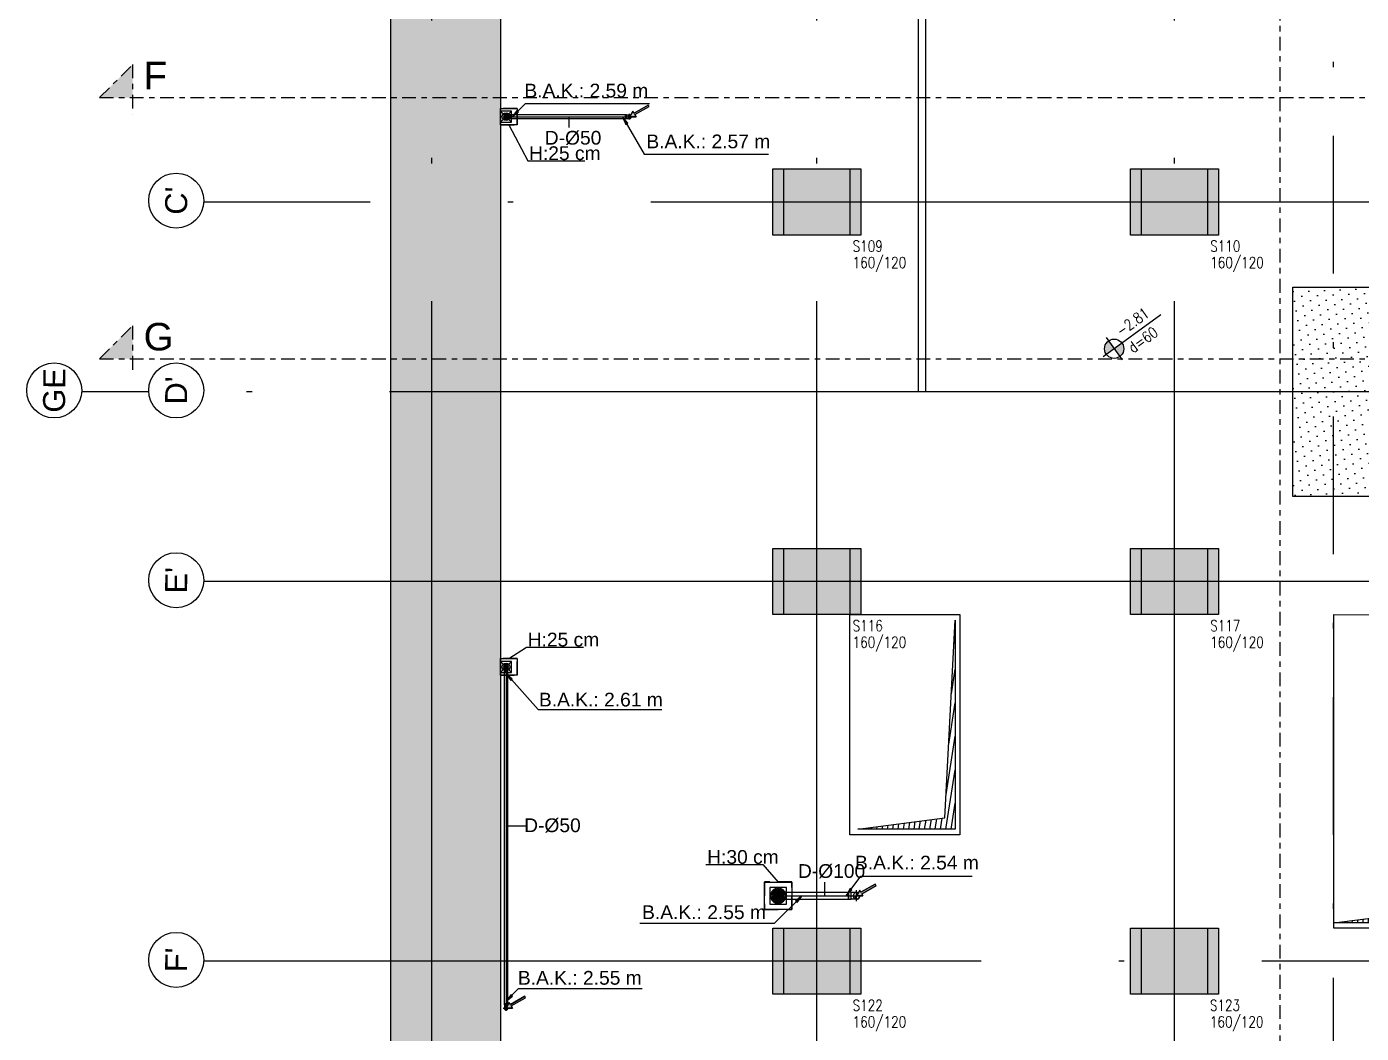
# Model space of a CAD drawing. Header units: millimetres. Extents: x 400408 to 401334, y 4543945 to 4544229.
# Drawn here: x 400590.63 to 400614.89, y 4544100.27 to 4544118.56 of the extents above; entities that cross this region are included whole.
import ezdxf
from ezdxf.enums import TextEntityAlignment as Align

# ---------------------------------------------------------------- set-up
doc = ezdxf.new("R2010")
doc.units = ezdxf.units.MM
for name, pattern in [('AKS', [3, 2.5, -0.25, 0, -0.25]), ('CENTER', [2, 1.25, -0.25, 0.25, -0.25]), ('CIZGI', [0.4, 0.25, -0.15]), ('CONTINU', [0]), ('DASHDOT2', [0.5, 0.25, -0.125, 0, -0.125]), ('HIDDEN', [0.375, 0.25, -0.125])]:
    doc.linetypes.add(name, pattern=pattern)
for name, color, linetype in [('aks prota', 2, 'AKS'), ('altlık_PROTA', 8, 'Continuous'), ('boşluk prota', 2, 'Continuous'), ('boşluk taraması prota', 252, 'Continuous'), ('caks prota', 4, 'Continuous'), ('kesit tarama prota', 252, 'Continuous'), ('kiriş prota', 6, 'Continuous'), ('kolon prota', 1, 'Continuous'), ('kolon tarama prota', 252, 'Continuous'), ('lkolon prota', 4, 'Continuous'), ('perde prota', 1, 'Continuous'), ('PRT-AL-TUNEL_EKSENI', 14, 'DASHDOT2'), ('PRT-MI-a_fit_drainage', 10, 'Continuous'), ('skesit prota', 7, 'Continuous'), ('st-s_level (kot)', 6, 'Continuous'), ('st-s_levelmark (kot işareti)', 4, 'Continuous'), ('st_s_ölçü', 4, 'Continuous'), ('taks prota', 7, 'Continuous'), ('temel prota', 6, 'Continuous'), ('tkesit prota', 7, 'Continuous'), ('tkolon prota', 6, 'Continuous')]:
    doc.layers.add(name, color=color, linetype=linetype)
doc.styles.add('Arial', font='Arial.ttf')
doc.styles.add('OLCU', font='romanstw.shx')
doc.styles.add('TAKS', font='Arial Unicode.ttf')
doc.styles.add('tkolon', font='romanstw.shx')

# ---------------------------------------------------------------- blocks, each defined once
blk = doc.blocks.new('MEKANİK+2.81')
at = {"layer": 'altlık_PROTA'}
for points in [[(3492, -36505), (3612, -36413), (3584, -36385)], [(5650, -36505), (5747, -36505), (5725, -36467), (5984, -36318), (5969, -36292), (5710, -36441), (5688, -36403), (5629, -36505)], [(5502, -36505), (5559, -36645), (5594, -36625)], [(3383, -46625), (3468, -46750), (3497, -46724)], [(9773, -50665), (9871, -50665), (9849, -50627), (10108, -50477), (10093, -50451), (9834, -50601), (9812, -50562), (9753, -50665)], [(8764, -50665), (8644, -50757), (8672, -50785)], [(9563, -50665), (9669, -50557), (9638, -50533)], [(3383, -52581), (3503, -52489), (3475, -52461)], [(3403, -52705), (3501, -52705), (3479, -52667), (3738, -52518), (3723, -52492), (3464, -52641), (3442, -52603), (3383, -52705)]]:
    blk.add_hatch(color=256, dxfattribs=at).paths.add_polyline_path(points, flags=0)
for p, q in [((3283, -36655), (3283, -36355)), ((3283, -36355), (3583, -36355)), ((3492, -36505), (3735, -36262)), ((3584, -36385), (3492, -36505)), ((3583, -36355), (3583, -36655)), ((3612, -36413), (3584, -36385)), ((3735, -36262), (5988, -36262)), ((5969, -36292), (5710, -36441)), ((5710, -36441), (5969, -36292)), ((5725, -36467), (5984, -36318)), ((5725, -36467), (5984, -36318)), ((5984, -36318), (5969, -36292)), ((5984, -36318), (5969, -36292)), ((3333, -36505), (3433, -36505)), ((3423, -36465), (3343, -36465)), ((3343, -36465), (3343, -36545)), ((3343, -36545), (3423, -36545)), ((3350, -36500), (3346, -36500)), ((3346, -36510), (3350, -36510)), ((3351, -36500), (3350, -36500)), ((3350, -36510), (3351, -36510)), ((3363, -36500), (3358, -36500)), ((3358, -36510), (3363, -36510)), ((3376, -36500), (3370, -36500)), ((3370, -36510), (3376, -36510)), ((3378, -36468), (3378, -36473)), ((3378, -36473), (3378, -36474)), ((3378, -36480), (3378, -36486)), ((3378, -36493), (3378, -36499)), ((3378, -36511), (3378, -36518)), ((3378, -36525), (3378, -36530)), ((3378, -36537), (3378, -36538)), ((3378, -36538), (3378, -36542)), ((3383, -36555), (3383, -36455)), ((3388, -36473), (3388, -36468)), ((3388, -36474), (3388, -36473)), ((3388, -36486), (3388, -36480)), ((3388, -36499), (3388, -36493)), ((3388, -36518), (3388, -36511)), ((3388, -36530), (3388, -36525)), ((3388, -36538), (3388, -36537)), ((3388, -36542), (3388, -36538)), ((3395, -36500), (3389, -36500)), ((3389, -36510), (3395, -36510)), ((3407, -36500), (3402, -36500)), ((3402, -36510), (3407, -36510)), ((3415, -36500), (3414, -36500)), ((3414, -36510), (3415, -36510)), ((3420, -36500), (3415, -36500)), ((3415, -36510), (3420, -36510)), ((3422, -36505), (3441, -36505)), ((3423, -36545), (3423, -36465)), ((3460, -36471), (3441, -36471)), ((3441, -36505), (3460, -36505)), ((3441, -36540), (3460, -36540)), ((5552, -36472), (3460, -36472)), ((3460, -36538), (5552, -36538)), ((3461, -36505), (5552, -36505)), ((3492, -36505), (3612, -36413)), ((4523, -36505), (4523, -36701)), ((5502, -36505), (5559, -36645)), ((5594, -36625), (5502, -36505)), ((5502, -36505), (5893, -37184)), ((5571, -36471), (5552, -36471)), ((5552, -36505), (5571, -36505)), ((5552, -36540), (5571, -36540)), ((5559, -36645), (5594, -36625)), ((5571, -36505), (5597, -36505)), ((5579, -36505), (5629, -36505)), ((5688, -36403), (5629, -36505)), ((5688, -36403), (5629, -36505)), ((5629, -36555), (5629, -36455)), ((5629, -36505), (5747, -36505)), ((5747, -36505), (5629, -36505)), ((5710, -36441), (5688, -36403)), ((5710, -36441), (5688, -36403)), ((5747, -36505), (5725, -36467)), ((5725, -36467), (5747, -36505)), ((3583, -36655), (3283, -36655)), ((3433, -36655), (3778, -37306)), ((3778, -37306), (4813, -37306)), ((5893, -37184), (8151, -37184)), ((3433, -46355), (3753, -46147)), ((3753, -46147), (4788, -46147)), ((3283, -46655), (3283, -46355)), ((3283, -46355), (3583, -46355)), ((3333, -46505), (3433, -46505)), ((3423, -46465), (3343, -46465)), ((3343, -46465), (3343, -46545)), ((3343, -46545), (3423, -46545)), ((3350, -46500), (3346, -46500)), ((3346, -46510), (3350, -46510)), ((3348, -46564), (3348, -46583)), ((3351, -46500), (3350, -46500)), ((3350, -46510), (3351, -46510)), ((3363, -46500), (3358, -46500)), ((3358, -46510), (3363, -46510)), ((3376, -46500), (3370, -46500)), ((3370, -46510), (3376, -46510)), ((3378, -46468), (3378, -46473)), ((3378, -46473), (3378, -46474)), ((3378, -46480), (3378, -46486)), ((3378, -46493), (3378, -46499)), ((3378, -46511), (3378, -46518)), ((3378, -46525), (3378, -46530)), ((3378, -46537), (3378, -46538)), ((3378, -46538), (3378, -46542)), ((3383, -46555), (3383, -46455)), ((3383, -46545), (3383, -46564)), ((3383, -46564), (3383, -46583)), ((3388, -46473), (3388, -46468)), ((3388, -46474), (3388, -46473)), ((3388, -46486), (3388, -46480)), ((3388, -46499), (3388, -46493)), ((3388, -46518), (3388, -46511)), ((3388, -46530), (3388, -46525)), ((3388, -46538), (3388, -46537)), ((3388, -46542), (3388, -46538)), ((3395, -46500), (3389, -46500)), ((3389, -46510), (3395, -46510)), ((3407, -46500), (3402, -46500)), ((3402, -46510), (3407, -46510)), ((3415, -46500), (3414, -46500)), ((3414, -46510), (3415, -46510)), ((3420, -46500), (3415, -46500)), ((3415, -46510), (3420, -46510)), ((3417, -46583), (3417, -46564)), ((3423, -46545), (3423, -46465)), ((3583, -46355), (3583, -46655)), ((3583, -46655), (3283, -46655)), ((3350, -46583), (3350, -52627)), ((3383, -46583), (3383, -52627)), ((3383, -46625), (3468, -46750)), ((3497, -46724), (3383, -46625)), ((3383, -46625), (3966, -47280)), ((3416, -52627), (3416, -46583)), ((3468, -46750), (3497, -46724)), ((3966, -47280), (6212, -47280)), ((3383, -49393), (3738, -49393)), ((7015, -50097), (8050, -50097)), ((8050, -50097), (8330, -50415)), ((8080, -50915), (8080, -50415)), ((8080, -50415), (8580, -50415)), ((8580, -50415), (8580, -50915)), ((9175, -50665), (9175, -50419)), ((9563, -50665), (9835, -50306)), ((10093, -50451), (9834, -50601)), ((9834, -50601), (10093, -50451)), ((9835, -50306), (11857, -50306)), ((10108, -50477), (10093, -50451)), ((10108, -50477), (10093, -50451)), ((8480, -50515), (8180, -50515)), ((8180, -50515), (8180, -50815)), ((8210, -50660), (8190, -50660)), ((8190, -50670), (8210, -50670)), ((8230, -50665), (8430, -50665)), ((8255, -50660), (8235, -50660)), ((8235, -50670), (8255, -50670)), ((8764, -50665), (8259, -51170)), ((8300, -50660), (8280, -50660)), ((8280, -50670), (8300, -50670)), ((8325, -50525), (8325, -50545)), ((8325, -50570), (8325, -50590)), ((8325, -50615), (8325, -50635)), ((8325, -50694), (8325, -50714)), ((8330, -50765), (8330, -50565)), ((8335, -50545), (8335, -50525)), ((8335, -50590), (8335, -50570)), ((8335, -50635), (8335, -50615)), ((8335, -50714), (8335, -50694)), ((8379, -50660), (8359, -50660)), ((8359, -50670), (8379, -50670)), ((8424, -50660), (8404, -50660)), ((8404, -50670), (8424, -50670)), ((8431, -50601), (8428, -50601)), ((8453, -50601), (8431, -50601)), ((8469, -50660), (8449, -50660)), ((8449, -50670), (8469, -50670)), ((8472, -50601), (8453, -50601)), ((8479, -50606), (8472, -50606)), ((8480, -50815), (8480, -50515)), ((9610, -50606), (8480, -50606)), ((8480, -50665), (9610, -50665)), ((8764, -50665), (8644, -50757)), ((8672, -50785), (8764, -50665)), ((9638, -50533), (9563, -50665)), ((9563, -50665), (9669, -50557)), ((9654, -50601), (9610, -50601)), ((9610, -50665), (9654, -50665)), ((9669, -50557), (9638, -50533)), ((9653, -50665), (9753, -50665)), ((9654, -50665), (9694, -50665)), ((9812, -50562), (9753, -50665)), ((9812, -50562), (9753, -50665)), ((9753, -50765), (9753, -50565)), ((9753, -50665), (9871, -50665)), ((9871, -50665), (9753, -50665)), ((9834, -50601), (9812, -50562)), ((9834, -50601), (9812, -50562)), ((9849, -50627), (10108, -50477)), ((9849, -50627), (10108, -50477)), ((9871, -50665), (9849, -50627)), ((9849, -50627), (9871, -50665)), ((8580, -50915), (8080, -50915)), ((8180, -50815), (8480, -50815)), ((8325, -50739), (8325, -50760)), ((8325, -50785), (8325, -50805)), ((8335, -50760), (8335, -50739)), ((8335, -50805), (8335, -50785)), ((8428, -50728), (8431, -50728)), ((8431, -50728), (8453, -50728)), ((8453, -50728), (8472, -50728)), ((8472, -50724), (8479, -50724)), ((8480, -50724), (9610, -50724)), ((8644, -50757), (8672, -50785)), ((9610, -50728), (9654, -50728)), ((8259, -51170), (5813, -51170)), ((3383, -52581), (3612, -52352)), ((3612, -52352), (5860, -52352)), ((3348, -52627), (3348, -52646)), ((3475, -52461), (3383, -52581)), ((3383, -52581), (3503, -52489)), ((3442, -52603), (3383, -52705)), ((3442, -52603), (3383, -52705)), ((3383, -52628), (3383, -52646)), ((3417, -52646), (3417, -52627)), ((3464, -52641), (3442, -52603)), ((3464, -52641), (3442, -52603)), ((3723, -52492), (3464, -52641)), ((3464, -52641), (3723, -52492)), ((3503, -52489), (3475, -52461)), ((3479, -52667), (3738, -52518)), ((3479, -52667), (3738, -52518)), ((3738, -52518), (3723, -52492)), ((3738, -52518), (3723, -52492)), ((3333, -52705), (3383, -52705)), ((3383, -52646), (3383, -52673)), ((3383, -52755), (3383, -52655)), ((3383, -52705), (3501, -52705)), ((3501, -52705), (3383, -52705)), ((3501, -52705), (3479, -52667)), ((3479, -52667), (3501, -52705))]:
    blk.add_line(p, q, dxfattribs=at)
at = {"layer": 'altlık_PROTA', "flags": 128}
for points in [[(3353, -36505), (3353, -36504), (3353, -36503), (3353, -36502), (3353, -36500), (3353, -36499), (3353, -36498), (3354, -36497), (3354, -36496), (3354, -36495), (3355, -36493), (3355, -36492), (3356, -36491), (3356, -36490), (3357, -36489), (3358, -36488), (3358, -36487), (3359, -36486), (3360, -36485), (3361, -36484), (3362, -36484), (3363, -36483), (3363, -36482), (3364, -36481), (3365, -36481), (3366, -36480), (3367, -36479), (3368, -36479), (3370, -36478), (3371, -36478), (3372, -36477), (3373, -36477), (3374, -36476), (3375, -36476), (3376, -36476), (3378, -36475), (3379, -36475), (3380, -36475), (3381, -36475), (3382, -36475), (3383, -36475)], [(3381, -36535), (3380, -36535), (3379, -36535), (3378, -36535), (3377, -36535), (3375, -36535), (3374, -36534), (3373, -36534), (3372, -36533), (3371, -36533), (3370, -36533), (3369, -36532), (3368, -36531), (3367, -36531), (3366, -36530), (3365, -36529), (3364, -36529), (3363, -36528), (3362, -36527), (3361, -36526), (3360, -36525), (3359, -36524), (3359, -36523), (3358, -36523), (3357, -36522), (3357, -36520), (3356, -36519), (3356, -36518), (3355, -36517), (3355, -36516), (3354, -36515), (3354, -36514), (3353, -36513), (3353, -36512), (3353, -36510), (3353, -36509), (3353, -36508), (3353, -36507), (3353, -36506), (3353, -36505)], [(3383, -36475), (3383, -36475), (3383, -36475), (3383, -36475), (3383, -36475), (3384, -36475), (3384, -36475), (3385, -36475), (3386, -36475), (3386, -36475), (3387, -36475), (3388, -36475), (3389, -36475), (3391, -36475), (3392, -36475)], [(3392, -36535), (3391, -36535), (3389, -36535), (3388, -36535), (3387, -36535), (3386, -36535), (3386, -36535), (3385, -36535), (3384, -36535), (3384, -36535), (3383, -36535), (3383, -36535), (3383, -36535), (3383, -36535), (3383, -36535)], [(3399, -36475), (3401, -36475), (3402, -36475), (3404, -36475), (3406, -36475), (3408, -36475), (3410, -36475), (3412, -36475), (3414, -36475), (3416, -36475), (3418, -36475), (3421, -36475), (3423, -36475)], [(3423, -36535), (3421, -36535), (3418, -36535), (3416, -36535), (3414, -36535), (3412, -36535), (3410, -36535), (3408, -36535), (3406, -36535), (3404, -36535), (3402, -36535), (3401, -36535), (3399, -36535)], [(3423, -36475), (3425, -36475), (3427, -36475), (3430, -36475), (3432, -36475), (3434, -36475), (3437, -36475), (3439, -36475), (3441, -36475), (3441, -36475)], [(3441, -36535), (3439, -36535), (3437, -36535), (3434, -36535), (3432, -36535), (3430, -36535), (3427, -36535), (3425, -36535), (3423, -36535)], [(5616, -36475), (5615, -36475), (5613, -36475), (5611, -36475), (5610, -36475), (5608, -36475), (5606, -36475), (5604, -36475), (5602, -36475), (5600, -36475), (5598, -36475), (5596, -36475), (5594, -36475), (5592, -36475), (5589, -36475), (5587, -36475), (5585, -36475), (5582, -36475), (5580, -36475), (5578, -36475), (5575, -36475), (5573, -36475), (5571, -36475), (5571, -36475)], [(5571, -36535), (5573, -36535), (5575, -36535), (5578, -36535), (5580, -36535), (5582, -36535), (5585, -36535), (5587, -36535), (5589, -36535), (5591, -36535), (5594, -36535), (5596, -36535), (5598, -36535), (5600, -36535), (5602, -36535), (5604, -36535), (5606, -36535), (5608, -36535), (5610, -36535), (5611, -36535), (5613, -36535), (5615, -36535), (5616, -36535)], [(5629, -36475), (5629, -36475), (5629, -36475), (5629, -36475), (5629, -36475), (5628, -36475), (5628, -36475), (5627, -36475), (5626, -36475), (5626, -36475), (5625, -36475), (5624, -36475), (5623, -36475), (5622, -36475), (5620, -36475), (5619, -36475), (5618, -36475), (5616, -36475)], [(5616, -36535), (5618, -36535), (5619, -36535), (5620, -36535), (5621, -36535), (5623, -36535), (5624, -36535), (5625, -36535), (5626, -36535), (5626, -36535), (5627, -36535), (5628, -36535), (5628, -36535), (5629, -36535), (5629, -36535), (5629, -36535), (5629, -36535), (5629, -36535)], [(3353, -46505), (3353, -46504), (3353, -46503), (3353, -46502), (3353, -46500), (3353, -46499), (3353, -46498), (3354, -46497), (3354, -46496), (3354, -46495), (3355, -46493), (3355, -46492), (3356, -46491), (3356, -46490), (3357, -46489), (3358, -46488), (3358, -46487), (3359, -46486), (3360, -46485), (3361, -46484), (3362, -46484), (3363, -46483), (3363, -46482), (3364, -46481), (3365, -46481), (3366, -46480), (3367, -46479), (3368, -46479), (3370, -46478), (3371, -46478), (3372, -46477), (3373, -46477), (3374, -46476), (3375, -46476), (3376, -46476), (3378, -46475), (3379, -46475), (3380, -46475), (3381, -46475), (3382, -46475), (3383, -46475)], [(3353, -46516), (3353, -46514), (3353, -46513), (3353, -46512), (3353, -46511), (3353, -46510), (3353, -46509), (3353, -46508), (3353, -46508), (3353, -46507), (3353, -46506), (3353, -46506), (3353, -46506), (3353, -46505), (3353, -46505), (3353, -46505)], [(3353, -46545), (3353, -46543), (3353, -46541), (3353, -46539), (3353, -46537), (3353, -46535), (3353, -46533), (3353, -46531), (3353, -46529), (3353, -46527), (3353, -46525), (3353, -46523), (3353, -46522)], [(3353, -46564), (3353, -46562), (3353, -46559), (3353, -46557), (3353, -46555), (3353, -46552), (3353, -46550), (3353, -46548), (3353, -46545)], [(3383, -46475), (3384, -46475), (3385, -46475), (3386, -46475), (3387, -46475), (3389, -46476), (3390, -46476), (3391, -46476), (3392, -46477), (3393, -46477), (3394, -46477), (3396, -46478), (3397, -46478), (3398, -46479), (3399, -46480), (3400, -46480), (3401, -46481), (3402, -46482), (3403, -46483), (3403, -46483), (3404, -46484), (3405, -46485), (3406, -46486), (3407, -46487), (3407, -46488), (3408, -46489), (3409, -46490), (3409, -46491), (3410, -46492), (3410, -46493), (3411, -46494), (3411, -46495), (3412, -46497), (3412, -46498), (3412, -46499), (3412, -46500), (3413, -46501), (3413, -46502), (3413, -46504), (3413, -46505), (3413, -46505)], [(3413, -46505), (3413, -46505), (3413, -46505), (3413, -46506), (3413, -46506), (3413, -46506), (3413, -46507), (3413, -46508), (3413, -46508), (3413, -46509), (3413, -46510), (3413, -46511), (3413, -46512), (3413, -46513), (3413, -46514), (3413, -46516)], [(3413, -46522), (3413, -46523), (3413, -46525), (3413, -46527), (3413, -46529), (3413, -46531), (3413, -46532), (3413, -46535), (3413, -46537), (3413, -46539), (3413, -46541), (3413, -46543), (3413, -46545)], [(3413, -46545), (3413, -46548), (3413, -46550), (3413, -46552), (3413, -46554), (3413, -46557), (3413, -46559), (3413, -46562), (3413, -46564), (3413, -46564)], [(8272, -50665), (8272, -50662), (8273, -50660), (8273, -50658), (8273, -50656), (8274, -50653), (8274, -50651), (8275, -50649), (8275, -50647), (8276, -50645), (8277, -50642), (8278, -50640), (8279, -50638), (8280, -50636), (8281, -50634), (8282, -50632), (8284, -50631), (8285, -50629), (8287, -50627), (8288, -50625), (8290, -50624), (8291, -50622), (8293, -50621), (8295, -50619), (8297, -50618), (8299, -50617), (8301, -50615), (8303, -50614), (8305, -50613), (8307, -50612), (8309, -50611), (8311, -50611), (8313, -50610), (8315, -50609), (8318, -50609), (8320, -50608), (8322, -50608), (8324, -50608), (8327, -50608), (8329, -50608), (8330, -50608)], [(8330, -50722), (8327, -50722), (8325, -50722), (8323, -50721), (8320, -50721), (8318, -50721), (8316, -50720), (8314, -50720), (8312, -50719), (8309, -50718), (8307, -50717), (8305, -50716), (8303, -50715), (8301, -50714), (8299, -50713), (8297, -50712), (8295, -50711), (8294, -50709), (8292, -50708), (8290, -50706), (8289, -50704), (8287, -50703), (8285, -50701), (8284, -50699), (8283, -50697), (8281, -50696), (8280, -50694), (8279, -50692), (8278, -50690), (8277, -50687), (8276, -50685), (8275, -50683), (8275, -50681), (8274, -50679), (8274, -50677), (8273, -50674), (8273, -50672), (8273, -50670), (8272, -50668), (8272, -50665), (8272, -50665)], [(8330, -50608), (8330, -50608), (8330, -50608), (8330, -50608), (8331, -50608), (8332, -50608), (8332, -50608), (8333, -50608), (8335, -50608), (8336, -50608), (8337, -50608), (8339, -50608)], [(8357, -50608), (8360, -50608), (8363, -50608), (8366, -50608), (8369, -50608), (8372, -50608), (8375, -50608), (8379, -50608), (8382, -50608), (8386, -50608), (8389, -50608), (8393, -50608), (8397, -50608), (8400, -50608), (8404, -50608), (8408, -50608), (8412, -50608), (8416, -50608), (8420, -50608), (8424, -50608), (8428, -50608), (8428, -50608)], [(9737, -50608), (9735, -50608), (9733, -50608), (9731, -50608), (9728, -50608), (9725, -50608), (9723, -50608), (9720, -50608), (9717, -50608), (9713, -50608), (9710, -50608), (9707, -50608), (9704, -50608), (9700, -50608), (9697, -50608), (9693, -50608), (9689, -50608), (9686, -50608), (9682, -50608), (9678, -50608), (9674, -50608), (9670, -50608), (9666, -50608), (9662, -50608), (9658, -50608), (9654, -50608), (9654, -50608)], [(9753, -50608), (9753, -50608), (9752, -50608), (9752, -50608), (9751, -50608), (9751, -50608), (9750, -50608), (9749, -50608), (9748, -50608), (9746, -50608), (9745, -50608), (9743, -50608), (9741, -50608), (9740, -50608), (9737, -50608)], [(8339, -50722), (8337, -50722), (8336, -50722), (8335, -50722), (8333, -50722), (8332, -50722), (8332, -50722), (8331, -50722), (8330, -50722), (8330, -50722), (8330, -50722), (8330, -50722)], [(8428, -50722), (8424, -50722), (8420, -50722), (8416, -50722), (8412, -50722), (8408, -50722), (8404, -50722), (8401, -50722), (8397, -50722), (8393, -50722), (8389, -50722), (8386, -50722), (8382, -50722), (8379, -50722), (8375, -50722), (8372, -50722), (8369, -50722), (8366, -50722), (8363, -50722), (8360, -50722), (8357, -50722)], [(9654, -50722), (9658, -50722), (9662, -50722), (9666, -50722), (9670, -50722), (9674, -50722), (9678, -50722), (9682, -50722), (9685, -50722), (9689, -50722), (9693, -50722), (9696, -50722), (9700, -50722), (9704, -50722), (9707, -50722), (9710, -50722), (9713, -50722), (9717, -50722), (9720, -50722), (9722, -50722), (9725, -50722), (9728, -50722), (9731, -50722), (9733, -50722), (9735, -50722), (9737, -50722), (9739, -50722)], [(9739, -50722), (9739, -50722), (9741, -50722), (9743, -50722), (9745, -50722), (9746, -50722), (9748, -50722), (9749, -50722), (9750, -50722), (9751, -50722), (9751, -50722), (9752, -50722), (9752, -50722), (9753, -50722), (9753, -50722)], [(3353, -52646), (3353, -52649), (3353, -52651), (3353, -52654), (3353, -52656), (3353, -52658), (3353, -52661), (3353, -52663), (3353, -52665), (3353, -52667), (3353, -52670), (3353, -52672), (3353, -52674), (3353, -52676), (3353, -52678), (3353, -52680), (3353, -52682), (3353, -52684), (3353, -52685), (3353, -52687), (3353, -52689), (3353, -52690), (3353, -52692)], [(3353, -52692), (3353, -52693), (3353, -52695), (3353, -52696), (3353, -52697), (3353, -52698), (3353, -52700), (3353, -52701), (3353, -52701), (3353, -52702), (3353, -52703), (3353, -52704), (3353, -52704), (3353, -52704), (3353, -52705), (3353, -52705), (3353, -52705), (3353, -52705)], [(3413, -52653), (3413, -52651), (3413, -52649), (3413, -52647), (3413, -52646)]]:
    blk.add_lwpolyline(points, dxfattribs=at)
at = {"layer": 'altlık_PROTA'}
for centre, radius, start, end in [((3383, -36505), 37.3, 97.6967, 172.3033), ((3383, -36505), 37.3, 187.6967, 262.3033), ((3383, -36505), 34.3, 0, 180), ((3383, -36505), 34.3, 180, 0), ((3383, -36505), 33, 0, 180), ((3383, -36505), 33, 180, 0), ((3383, -36505), 32, 98.9893, 171.0107), ((3383, -36505), 32, 188.9893, 261.0107), ((3383, -36505), 25.3, 101.3831, 168.6169), ((3383, -36505), 25.3, 191.3831, 258.6169), ((3383, -36505), 20, 104.4775, 165.5225), ((3383, -36505), 20, 194.4775, 255.5225), ((3383, -36522), 16.5, 90, 270), ((3383, -36505), 13.3, 112.0243, 157.9757), ((3383, -36505), 13.3, 202.0243, 247.9757), ((3383, -36505), 8, 128.6822, 141.3178), ((3383, -36505), 8, 218.6822, 231.3178), ((3383, -36489), 16.5, 270, 90), ((3383, -36505), 37.3, 7.6967, 82.3033), ((3383, -36505), 32, 8.9893, 81.0107), ((3383, -36505), 25.3, 11.3831, 78.6169), ((3383, -36505), 20, 14.4775, 75.5225), ((3383, -36505), 13.3, 22.0243, 67.9757), ((3383, -36505), 8, 38.6822, 51.3178), ((3383, -36505), 37.3, 277.6967, 352.3033), ((3383, -36505), 13.3, 292.0243, 337.9757), ((3383, -36505), 8, 308.6822, 321.3178), ((3383, -36505), 25.3, 281.3831, 348.6169), ((3383, -36505), 20, 284.4775, 345.5225), ((3383, -36505), 32, 278.9893, 351.0107), ((5629, -36505), 33, 59.8226, 180), ((5629, -36505), 33, 180, 0), ((5629, -36505), 34.3, 60, 118.0819), ((5629, -36522), 16.5, 90, 270), ((5629, -36505), 34.3, 241.9253, 0), ((5629, -36505), 30.2, 260, 0), ((5629, -36505), 30.2, 60.0026, 94.5868), ((5629, -36489), 16.5, 30, 90), ((3383, -46505), 37.3, 97.6967, 172.3033), ((3383, -46505), 37.3, 187.6967, 262.3033), ((3383, -46505), 34.3, 90, 270), ((3383, -46505), 33, 0, 180), ((3383, -46505), 33, 180, 0), ((3383, -46505), 32, 98.9893, 171.0107), ((3383, -46505), 32, 188.9893, 261.0107), ((3383, -46505), 25.3, 101.3831, 168.6169), ((3383, -46505), 25.3, 191.3831, 258.6169), ((3383, -46505), 20, 104.4775, 165.5225), ((3383, -46505), 20, 194.4775, 255.5225), ((3383, -46522), 16.5, 90, 270), ((3383, -46505), 13.3, 112.0243, 157.9757), ((3383, -46505), 13.3, 202.0243, 247.9757), ((3383, -46505), 8, 128.6822, 141.3178), ((3383, -46505), 8, 218.6822, 231.3178), ((3383, -46505), 34.3, 270, 90), ((3383, -46489), 16.5, 270, 90), ((3383, -46505), 37.3, 7.6967, 82.3033), ((3383, -46505), 32, 8.9893, 81.0107), ((3383, -46505), 25.3, 11.3831, 78.6169), ((3383, -46505), 20, 14.4775, 75.5225), ((3383, -46505), 13.3, 22.0243, 67.9757), ((3383, -46505), 8, 38.6822, 51.3178), ((3383, -46505), 37.3, 277.6967, 352.3033), ((3383, -46505), 13.3, 292.0243, 337.9757), ((3383, -46505), 8, 308.6822, 321.3178), ((3383, -46505), 25.3, 281.3831, 348.6169), ((3383, -46505), 20, 284.4775, 345.5225), ((3383, -46505), 32, 278.9893, 351.0107), ((8330, -50665), 140, 92.0467, 177.9533), ((8330, -50665), 140, 182.0467, 267.9533), ((8330, -50665), 120, 92.388, 177.612), ((8330, -50665), 120, 182.388, 267.612), ((8330, -50665), 95, 93.017, 176.983), ((8330, -50665), 95, 183.017, 266.983), ((8330, -50665), 75, 93.8226, 176.1774), ((8330, -50665), 75, 183.8226, 266.1774), ((8330, -50665), 63.8, 0, 180), ((8330, -50665), 63.8, 180, 0), ((8330, -50665), 59, 0, 180), ((8330, -50665), 59, 180, 0), ((8330, -50665), 50, 95.7392, 174.2608), ((8330, -50665), 50, 185.7392, 264.2608), ((8330, -50665), 30, 99.5941, 170.4059), ((8330, -50694), 29.5, 90, 270), ((8330, -50665), 30, 189.5941, 260.4059), ((8330, -50635), 29.5, 270, 90), ((8330, -50665), 140, 2.0467, 87.9533), ((8330, -50665), 120, 2.388, 87.612), ((8330, -50665), 95, 3.017, 86.983), ((8330, -50665), 75, 3.8226, 86.1774), ((8330, -50665), 50, 5.7392, 84.2608), ((8330, -50665), 30, 9.5941, 80.4059), ((8330, -50665), 95, 273.017, 356.983), ((8330, -50665), 75, 273.8226, 356.1774), ((8330, -50665), 140, 272.0467, 357.9533), ((8330, -50665), 120, 272.388, 357.612), ((8330, -50665), 50, 275.7392, 354.2608), ((8330, -50665), 30, 279.5941, 350.4059), ((9753, -50665), 59, 60, 180), ((9753, -50665), 59, 180, 0), ((9753, -50694), 29.5, 90, 270), ((9753, -50665), 63.8, 60, 115.5912), ((9753, -50665), 63.8, 244.4087, 0), ((9753, -50665), 57.1, 91.2944, 94.117), ((9753, -50665), 57.2, 265.8808, 0), ((9753, -50635), 29.5, 27.1261, 90), ((9753, -50665), 57.1, 60, 89.9945), ((3383, -52705), 34.3, 151.9253, 270), ((3383, -52705), 33, 59.8226, 180), ((3383, -52705), 33, 180, 0), ((3383, -52705), 30.2, 170, 270), ((3383, -52722), 16.5, 90, 270), ((3383, -52689), 16.5, 30, 90), ((3383, -52705), 34.3, 270, 0), ((3383, -52705), 30.2, 270, 359.9922)]:
    blk.add_arc(centre, radius, start, end, dxfattribs=at)
for centre, major_axis, start_param, end_param in [((3441, -36505), (0, -34.3), 1.570796, 3.665191), ((3441, -36505), (0, 30.2), 5.061455, 6.457718), ((3441, -36505), (0, 34.3), 2.617994, 4.712389), ((3441, -36505), (0, 30.2), 2.96706, 4.363323), ((3460, -36505), (0, 34.3), 4.712389, 6.283185), ((3460, -36505), (0, 33), 5.822373, 6.283185), ((3460, -36505), (0, 33), 0.261799, 1.570796), ((3460, -36505), (0, 33), 1.570796, 2.879793), ((3460, -36505), (0, 34.3), 3.141593, 4.712389), ((3460, -36505), (0, 33), 3.141593, 3.602405), ((5552, -36505), (0, 34.3), 4.712389, 6.544985), ((5552, -36505), (0, 34.3), 0.261799, 1.570796), ((5552, -36505), (0, 34.3), 2.879793, 4.712389), ((5552, -36505), (0, 34.3), 1.570796, 2.879793), ((5552, -36505), (0, 33), 5.822373, 6.283185), ((5552, -36505), (0, 33), 3.141593, 3.602405), ((5571, -36505), (0, 34.3), 4.712389, 6.283185), ((5571, -36505), (0, 34.3), 3.141593, 4.712389), ((3383, -46564), (34.3, 0), 2.617994, 4.712389), ((3383, -46564), (30.2, 0), 2.96706, 4.363323), ((3383, -46564), (-34.3, 0), 1.570796, 3.665191), ((3383, -46564), (30.2, 0), 5.061455, 6.457718), ((3383, -46583), (34.3, 0), 3.141593, 4.712389), ((3383, -46583), (33, 0), 3.141593, 3.602405), ((3383, -46583), (-33, 0), 4.712389, 6.021386), ((3383, -46583), (33, 0), 0.261799, 1.570796), ((3383, -46583), (34.3, 0), 4.712389, 6.283185), ((3383, -46583), (33, 0), 5.822373, 6.283185), ((8428, -50665), (0, 63.8), 4.712389, 6.762875), ((8428, -50665), (0, 57.1), 4.712389, 6.457718), ((8428, -50665), (0, 57.1), 2.96706, 4.712389), ((8428, -50665), (0, 63.8), 2.661775, 4.712389), ((8472, -50665), (0, 63.8), 4.712389, 6.283185), ((8472, -50665), (0, 59), 4.712389, 6.283185), ((8472, -50665), (0, 59), 0, 1.570796), ((8472, -50665), (0, 59), 3.141593, 4.712389), ((8472, -50665), (0, 59), 1.570796, 3.141593), ((8472, -50665), (0, 63.8), 3.141593, 4.712389), ((9610, -50665), (0, 63.8), 0.368698, 1.570796), ((9610, -50665), (0, 63.8), 1.570796, 2.772878), ((9610, -50665), (0, 63.8), 4.712389, 6.651103), ((9610, -50665), (0, 59), 4.974188, 6.283185), ((9610, -50665), (0, 63.8), 2.773659, 4.712389), ((9610, -50665), (0, 59), 3.141593, 4.45059), ((9654, -50665), (0, 63.8), 4.712389, 6.283185), ((9654, -50665), (0, 63.8), 3.141593, 4.712389), ((3383, -52627), (34.3, 0), 2.879793, 4.712389), ((3383, -52627), (33, 0), 3.141593, 3.602405), ((3383, -52627), (34.3, 0), 1.570796, 2.879793), ((3383, -52627), (-34.3, 0), 1.570796, 3.403392), ((3383, -52627), (34.3, 0), 0.261799, 1.570796), ((3383, -52627), (-33, 0), 2.680781, 3.141593), ((3383, -52646), (34.3, 0), 3.141593, 4.712389), ((3383, -52646), (34.3, 0), 4.712389, 6.021386)]:
    blk.add_ellipse(centre, major_axis=major_axis, ratio=0.01, start_param=start_param, end_param=end_param, dxfattribs=at)
at = {"layer": 'altlık_PROTA', "style": 'Arial'}
for s, p in [('B.A.K.: 2.59 m', (3717, -36155)), ('D-Ø50', (4087, -37012)), ('B.A.K.: 2.57 m', (5934, -37079)), ('H:25 cm', (3801, -37293)), ('H:25 cm', (3776, -46133)), ('B.A.K.: 2.61 m', (3981, -47224)), ('D-Ø50', (3712, -49508)), ('H:30 cm', (7039, -50084)), ('B.A.K.: 2.54 m', (9726, -50187)), ('D-Ø100', (8689, -50340)), ('B.A.K.: 2.55 m', (5856, -51088)), ('B.A.K.: 2.55 m', (3598, -52281))]:
    blk.add_text(s, height=250, dxfattribs=at).set_placement(p)
blk = doc.blocks.new('PLAN_KOT')
at = {"layer": 'st-s_levelmark (kot işareti)'}
h = blk.add_hatch(color=256, dxfattribs=at)
h.paths.add_polyline_path([(0, 17.5, 0.414214), (-17.5, 0), (0, 0)])
h.paths.add_polyline_path([(17.5, 0), (0, 0), (0, -17.5, 0.414214)])
for p, q in [((0, 25), (0, -25)), ((105, 0), (-25, 0))]:
    blk.add_line(p, q, dxfattribs=at)
blk.add_circle((0, 0), 17.5, dxfattribs=at)
at = {"layer": 'st-s_level (kot)', "color": 6, "style": 'OLCU', "width": 0.8}
for tag, p in [('KOT', (22.7, 9.8)), ('DÖŞEME_KALINLIĞI', (22.7, -27.6))]:
    blk.add_attdef(tag, p, '', height=20, dxfattribs=at)
blk = doc.blocks.new('YER SUZGECI_20x20')
at = {"color": 2}
blk.add_lwpolyline([(-20, 0), (0, 0), (0, 20), (-20, 20)], close=True, dxfattribs=at)
for points in [[(0, 20), (-20, 0)], [(-20, 20), (0, 0)]]:
    blk.add_lwpolyline(points, dxfattribs=at)
blk.add_circle((-10, 10), 7, dxfattribs=at)

msp = doc.modelspace()

# ---------------------------------------------------------------- hatches: boundary and pattern name
at = {"layer": 'boşluk taraması prota', "ltscale": 2}
h = msp.add_hatch(dxfattribs=at)
h.set_pattern_fill('ANSI31', color=256, scale=0.03, angle=36, style=0)
h.set_pattern_definition([(81, (400340.35437, 4543359.61742), (-0.094077314, 0.014900383), [])])
h.paths.add_polyline_path([(400605.744, 4544103.978), (400607.323, 4544104.187), (400607.513, 4544107.778), (400607.513, 4544103.978)])
h = msp.add_hatch(dxfattribs=at)
h.set_pattern_fill('ANSI31', color=256, scale=0.03, angle=36, style=0)
h.set_pattern_definition([(81, (400339.8593, 4543359.9021), (-0.094077314, 0.014900383), [])])
h.paths.add_polyline_path([(400617.51, 4544102.669), (400617.797, 4544107.879), (400617.797, 4544102.278), (400614.397, 4544102.279)])
at = {"layer": 'kesit tarama prota'}
h = msp.add_hatch(color=256, dxfattribs=at)
h.dxf.hatch_style = 1
h.paths.add_polyline_path([(400592.559, 4544117.876), (400591.959, 4544117.276), (400592.559, 4544117.276)])
h = msp.add_hatch(color=256, dxfattribs=at)
h.dxf.hatch_style = 1
h.paths.add_polyline_path([(400592.559, 4544113.13), (400591.959, 4544112.53), (400592.559, 4544112.53)])
at = {"layer": 'kolon tarama prota'}
h = msp.add_hatch(color=256, dxfattribs=at)
h.dxf.hatch_style = 1
h.paths.add_polyline_path([(400648.716, 4544092.378), (400632.975, 4544092.375), (400622.296, 4544084.616), (400616.656, 4544092.378), (400599.247, 4544092.378), (400599.247, 4544131.478), (400702.533, 4544131.478), (400680.149, 4544115.215), (400683.952, 4544115.215), (400684.502, 4544115.615), (400684.102, 4544115.615), (400708.413, 4544133.278), (400597.247, 4544133.278), (400597.247, 4544090.578), (400615.863, 4544090.578), (400621.92, 4544082.241), (400633.39, 4544090.575), (400649.641, 4544090.578), (400673.944, 4544108.235), (400674.344, 4544108.235), (400674.895, 4544108.635), (400671.092, 4544108.635), (400668.533, 4544106.776), (400666.888, 4544109.041), (400664.768, 4544107.501), (400664.944, 4544107.259), (400666.821, 4544108.622), (400668.291, 4544106.6)])
h = msp.add_hatch(color=256, dxfattribs=at)
h.dxf.hatch_style = 1
h.paths.add_polyline_path([(400604.197, 4544115.978), (400605.797, 4544115.978), (400605.797, 4544114.778), (400604.197, 4544114.778)])
h = msp.add_hatch(color=256, dxfattribs=at)
h.dxf.hatch_style = 1
h.paths.add_polyline_path([(400610.697, 4544115.978), (400612.297, 4544115.978), (400612.297, 4544114.778), (400610.697, 4544114.778)])
h = msp.add_hatch(dxfattribs=at)
h.set_pattern_fill('DOTS', color=2, scale=0.1, angle=36)
h.set_pattern_definition([(36, (400259.45267, 4543301.0889), (-0.029095185, 0.175086902), [0, -0.15875])])
h.paths.add_polyline_path([(400615.847, 4544113.828), (400613.647, 4544113.828), (400613.647, 4544110.028), (400615.847, 4544110.028)])
h = msp.add_hatch(color=256, dxfattribs=at)
h.dxf.hatch_style = 1
h.paths.add_polyline_path([(400604.197, 4544109.078), (400605.797, 4544109.078), (400605.797, 4544107.878), (400604.197, 4544107.878)])
h = msp.add_hatch(color=256, dxfattribs=at)
h.dxf.hatch_style = 1
h.paths.add_polyline_path([(400610.697, 4544109.078), (400612.297, 4544109.078), (400612.297, 4544107.878), (400610.697, 4544107.878)])
h = msp.add_hatch(color=256, dxfattribs=at)
h.dxf.hatch_style = 1
h.paths.add_polyline_path([(400604.197, 4544102.178), (400605.797, 4544102.178), (400605.797, 4544100.978), (400604.197, 4544100.978)])
h = msp.add_hatch(color=256, dxfattribs=at)
h.dxf.hatch_style = 1
h.paths.add_polyline_path([(400610.697, 4544102.178), (400612.297, 4544102.178), (400612.297, 4544100.978), (400610.697, 4544100.978)])

# ---------------------------------------------------------------- linework, layer by layer
at = {"layer": 'aks prota', "ltscale": 10}
for p, q in [((400597.997, 4544088.578), (400597.997, 4544135.278)), ((400604.997, 4544088.578), (400604.997, 4544135.278)), ((400611.497, 4544088.578), (400611.497, 4544135.278)), ((400687.178, 4544115.378), (400593.85, 4544115.378)), ((400592.852, 4544111.928), (400591.633, 4544111.928)), ((400682.43, 4544111.928), (400593.85, 4544111.928)), ((400677.681, 4544108.478), (400593.851, 4544108.478)), ((400668.184, 4544101.578), (400593.85, 4544101.578))]:
    msp.add_line(p, q, dxfattribs=at)
at = {"layer": 'boşluk prota', "ltscale": 0.05}
for points in [[(400605.744, 4544103.978), (400607.323, 4544104.187), (400607.513, 4544107.778), (400607.513, 4544103.978)], [(400617.51, 4544102.669), (400617.797, 4544107.879), (400617.797, 4544102.278), (400614.397, 4544102.279)]]:
    msp.add_lwpolyline(points, close=True, dxfattribs=at)
at = {"layer": 'caks prota', "ltscale": 0.05}
for centre in [(400593.351, 4544115.403), (400591.133, 4544111.953), (400593.351, 4544111.953), (400593.351, 4544108.503), (400593.351, 4544101.603)]:
    msp.add_circle(centre, 0.5, dxfattribs=at)
at = {"layer": 'kiriş prota'}
msp.add_lwpolyline([(400605.597, 4544103.878), (400605.597, 4544107.878), (400607.597, 4544107.878), (400607.597, 4544103.878), (400605.597, 4544103.878)], dxfattribs=at)
msp.add_lwpolyline([(400614.397, 4544107.879), (400617.897, 4544107.877), (400617.897, 4544102.178), (400614.397, 4544102.179)], close=True, dxfattribs=at)
at = {"layer": 'kolon prota', "color": 1}
for points in [[(400604.197, 4544115.978), (400605.797, 4544115.978), (400605.797, 4544114.778), (400604.197, 4544114.778)], [(400610.697, 4544115.978), (400612.297, 4544115.978), (400612.297, 4544114.778), (400610.697, 4544114.778)], [(400604.197, 4544109.078), (400605.797, 4544109.078), (400605.797, 4544107.878), (400604.197, 4544107.878)], [(400610.697, 4544109.078), (400612.297, 4544109.078), (400612.297, 4544107.878), (400610.697, 4544107.878)], [(400604.197, 4544102.178), (400605.797, 4544102.178), (400605.797, 4544100.978), (400604.197, 4544100.978)], [(400610.697, 4544102.178), (400612.297, 4544102.178), (400612.297, 4544100.978), (400610.697, 4544100.978)]]:
    msp.add_lwpolyline(points, close=True, dxfattribs=at)
at = {"layer": 'kolon prota', "color": 5, "linetype": 'HIDDEN', "ltscale": 5}
for points in [[(400604.397, 4544115.978), (400605.597, 4544115.978), (400605.597, 4544114.778), (400604.397, 4544114.778)], [(400610.897, 4544115.978), (400612.097, 4544115.978), (400612.097, 4544114.778), (400610.897, 4544114.778)], [(400604.397, 4544109.078), (400605.597, 4544109.078), (400605.597, 4544107.878), (400604.397, 4544107.878)], [(400610.897, 4544109.078), (400612.097, 4544109.078), (400612.097, 4544107.878), (400610.897, 4544107.878)], [(400604.397, 4544102.178), (400605.597, 4544102.178), (400605.597, 4544100.978), (400604.397, 4544100.978)], [(400610.897, 4544102.178), (400612.097, 4544102.178), (400612.097, 4544100.978), (400610.897, 4544100.978)]]:
    msp.add_lwpolyline(points, close=True, dxfattribs=at)
at = {"layer": 'perde prota'}
for points in [[(400680.149, 4544115.215), (400683.952, 4544115.215), (400684.502, 4544115.615), (400684.102, 4544115.615), (400708.413, 4544133.278), (400597.247, 4544133.278), (400597.247, 4544090.578), (400615.863, 4544090.578), (400621.92, 4544082.241), (400633.39, 4544090.575), (400649.641, 4544090.578), (400673.944, 4544108.235), (400674.344, 4544108.235), (400674.895, 4544108.635), (400671.092, 4544108.635)], [(400680.149, 4544115.215), (400702.533, 4544131.478), (400599.247, 4544131.478), (400599.247, 4544092.378), (400616.656, 4544092.378), (400622.296, 4544084.616), (400632.975, 4544092.375), (400648.716, 4544092.378), (400668.291, 4544106.6)]]:
    msp.add_lwpolyline(points, dxfattribs=at)
at = {"layer": 'PRT-AL-TUNEL_EKSENI', "ltscale": 10}
msp.add_line((400614.39, 4544088.578), (400614.39, 4544135.278), dxfattribs=at)
at = {"layer": 'PRT-MI-a_fit_drainage', "color": 2, "linetype": 'CIZGI'}
for points in [[(400599.547, 4544117.078), (400599.247, 4544117.078), (400599.247, 4544116.778), (400599.547, 4544116.778)], [(400599.547, 4544107.078), (400599.247, 4544107.078), (400599.247, 4544106.778), (400599.547, 4544106.778)], [(400604.544, 4544103.019), (400604.044, 4544103.019), (400604.044, 4544102.519), (400604.544, 4544102.519)]]:
    msp.add_lwpolyline(points, close=True, dxfattribs=at)
at = {"layer": 'skesit prota', "linetype": 'CENTER', "ltscale": 0.2}
for p, q in [((400613.413, 4544139.829), (400613.413, 4544087.311)), ((400591.959, 4544117.276), (400592.559, 4544117.876)), ((400592.559, 4544117.876), (400592.559, 4544116.976)), ((400591.959, 4544112.53), (400592.559, 4544113.13)), ((400592.559, 4544113.13), (400592.559, 4544112.23))]:
    msp.add_line(p, q, dxfattribs=at)
for points in [[(400591.959, 4544117.276), (400637.403, 4544117.276)], [(400591.959, 4544112.53), (400651.686, 4544112.53)], [(400591.959, 4544112.53), (400651.686, 4544112.53)]]:
    msp.add_lwpolyline(points, dxfattribs=at)
at = {"layer": 'st_s_ölçü', "color": 1, "linetype": 'CONTINU', "ltscale": 0.1}
msp.add_line((400606.972, 4544202.678), (400606.972, 4544111.928), dxfattribs=at)
at = {"layer": 'st_s_ölçü', "color": 4, "linetype": 'CONTINU', "ltscale": 0.1}
msp.add_line((400606.836, 4544202.178), (400606.836, 4544111.928), dxfattribs=at)
at = {"layer": 'temel prota'}
msp.add_lwpolyline([(400613.647, 4544113.828), (400615.847, 4544113.828), (400615.847, 4544110.028), (400613.647, 4544110.028)], close=True, dxfattribs=at)

# ---------------------------------------------------------------- block references
at = {"xscale": 0.001000000000000069, "yscale": 0.001000000000000069, "zscale": 0.001000000000000069}
msp.add_blockref('MEKANİK+2.81', (400595.964, 4544153.433), dxfattribs=at)
at = {"layer": 'PRT-MI-a_fit_drainage', "color": 2, "xscale": 0.01, "yscale": 0.01, "zscale": 0.01, "rotation": 180.0000000000015}
for p in [(400599.247, 4544117.028), (400599.247, 4544107.028), (400604.194, 4544102.869)]:
    msp.add_blockref('YER SUZGECI_20x20', p, dxfattribs=at)
at = {"layer": 'st-s_level (kot)', "linetype": 'CONTINU', "ltscale": 0.1, "xscale": 0.01, "yscale": 0.01, "zscale": 0.01, "rotation": 35.99999999999476}
msp.add_blockref('PLAN_KOT', (400610.401, 4544112.711), dxfattribs=at).add_auto_attribs({'KOT': '-2.81', 'DÖŞEME_KALINLIĞI': 'd=60'})

# ---------------------------------------------------------------- texts
at = {"layer": 'lkolon prota', "style": 'tkolon', "width": 0.8}
for p in [(400605.647, 4544114.177), (400612.147, 4544114.177), (400605.647, 4544107.277), (400612.147, 4544107.277), (400605.647, 4544100.377), (400612.141, 4544100.377)]:
    msp.add_text('160/120', height=0.2, dxfattribs=at).set_placement(p)
at = {"layer": 'taks prota', "style": 'TAKS'}
for s, p in [("C'", (400593.351, 4544115.403)), ('GE', (400591.133, 4544111.953)), ("D'", (400593.351, 4544111.953)), ("E'", (400593.351, 4544108.503)), ("F'", (400593.351, 4544101.603))]:
    msp.add_text(s, height=0.4, rotation=89.5052, dxfattribs=at).set_placement(p, align=Align.MIDDLE_CENTER)
at = {"layer": 'tkesit prota', "style": 'Arial'}
for s, p in [('F', (400592.759, 4544117.426)), ('G', (400592.759, 4544112.68))]:
    msp.add_text(s, height=0.5, dxfattribs=at).set_placement(p)
at = {"layer": 'tkolon prota', "style": 'tkolon', "width": 0.8}
for s, p in [('S109', (400605.647, 4544114.477)), ('S110', (400612.147, 4544114.477)), ('S116', (400605.647, 4544107.577)), ('S117', (400612.147, 4544107.577)), ('S122', (400605.647, 4544100.677)), ('S123', (400612.141, 4544100.677))]:
    msp.add_text(s, height=0.2, dxfattribs=at).set_placement(p)

doc.saveas('drawing.dxf')
